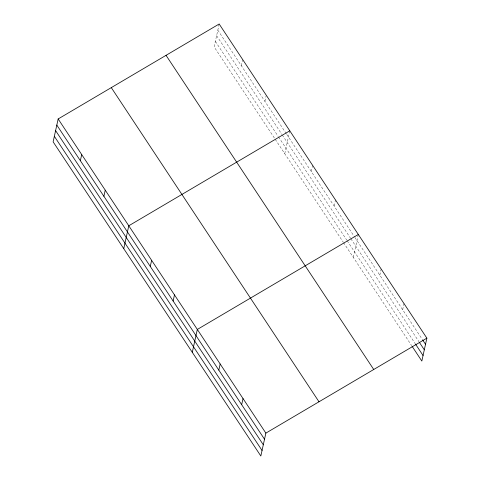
<?xml version="1.0" encoding="UTF-8"?>
<svg xmlns="http://www.w3.org/2000/svg" width="480" height="480" viewBox="0 0 480 480"><rect width="100%" height="100%" fill="white"/><g stroke="black" fill="none" stroke-linecap="round" stroke-linejoin="round"><path stroke-width="0.36" stroke-dasharray="2.4 1.8" d="M219.168 24L214.134 46.884L274.842 138.708M241.362 65.73L242.706 59.604M264.9 101.334L266.094 95.892M284.754 153.696L289.638 131.496M311.286 171.498L312.63 165.372M334.134 206.052L335.478 199.926M353.298 257.37L358.326 234.486M379.824 275.166L381.174 269.04M402.672 309.726L404.022 303.6M217.818 30.126L286.374 133.818M286.788 134.442L354.534 236.91M354.942 237.528L422.256 339.348M216.606 35.658L281.856 134.352M282.27 134.976L350.46 238.122M350.868 238.734L419.004 341.79M215.352 41.358L278.124 136.302M278.538 136.926L346.758 240.114M347.166 240.732L415.302 343.788M275.256 139.332L343.098 241.944M343.506 242.562L411.636 345.612"/><path stroke-width="0.72" d="M58.164 118.956L53.13 141.846L260.832 456L265.866 433.116L58.164 118.956L219.168 24L426.87 338.154L421.836 361.044L412.044 346.23M80.358 160.686L81.702 154.56M103.896 196.296L105.24 190.164M123.75 248.658L128.784 225.774L289.788 130.812M150.282 266.454L151.626 260.328M173.13 301.014L174.474 294.888M192.294 352.326L197.322 329.442L358.326 234.486M218.82 370.128L220.17 364.002M241.668 404.682L243.018 398.556M265.866 433.116L426.87 338.154M422.664 339.966L425.52 344.28M419.412 342.408L424.302 349.812M415.71 344.406L423.054 355.512M166.038 55.338L373.734 369.492M111.294 87.624L318.996 401.778M56.814 125.082L264.516 439.242M55.602 130.614L263.298 444.774M54.348 136.314L262.05 450.468"/></g></svg>
